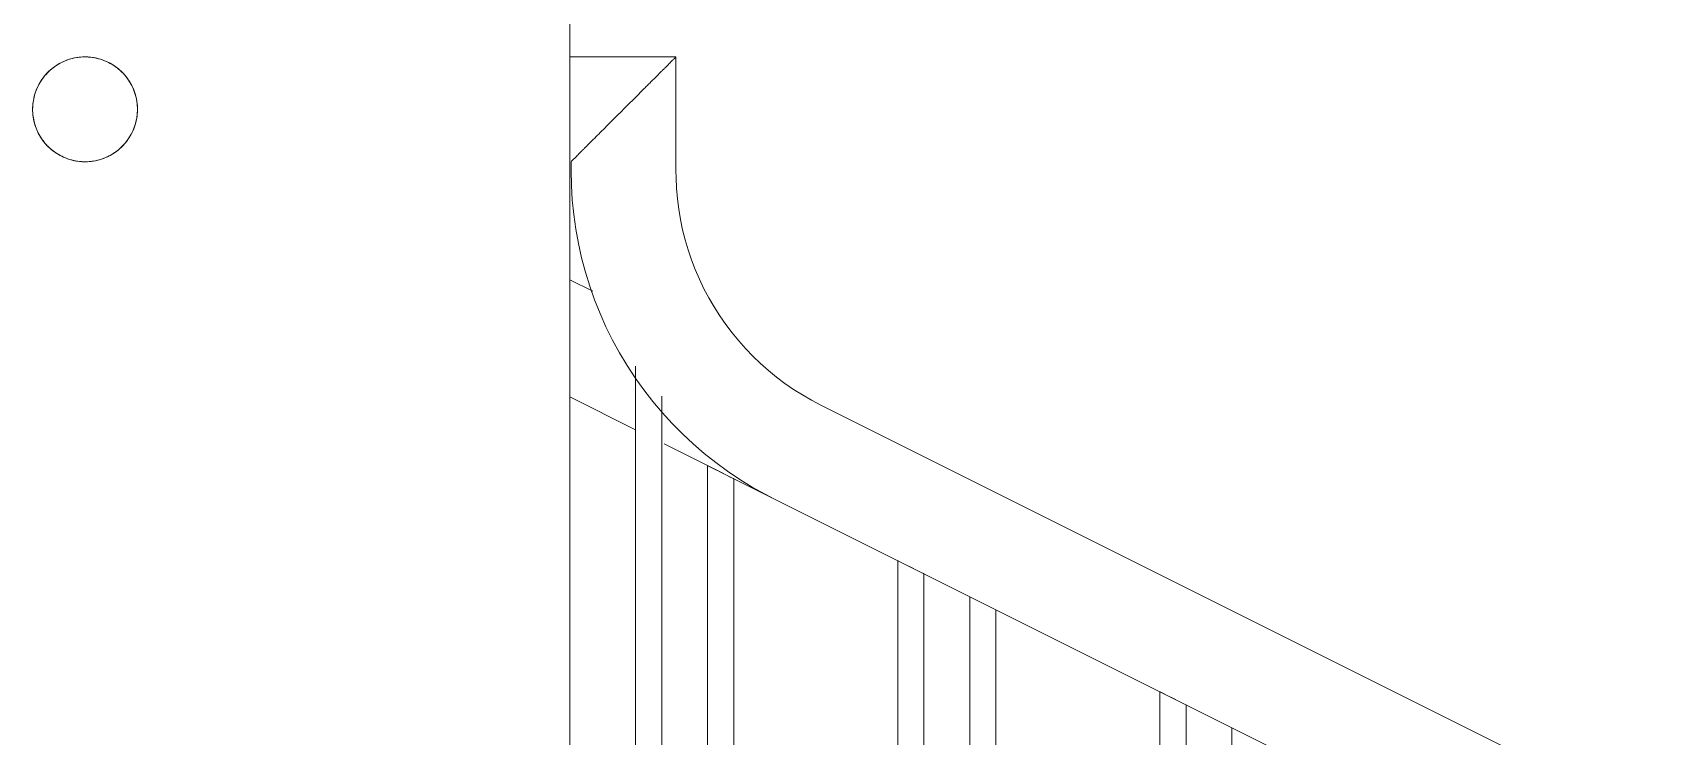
# Model space of a CAD drawing. Header units: millimetres. Extents: x -515342 to 330399, y -224905 to 507333.
# Drawn here: x 327423 to 328046, y 2958 to 3227 of the extents above; entities that cross this region are included whole.
import ezdxf

# ---------------------------------------------------------------- set-up
doc = ezdxf.new("R2010")
doc.units = ezdxf.units.MM
doc.layers.get('0').update_dxf_attribs({"lineweight": 0})
doc.layers.add('Ограждение', color=7, linetype='Continuous', lineweight=0)
doc.layers.add('Стены внутренние', color=7, linetype='Continuous', lineweight=0)

# ---------------------------------------------------------------- blocks, each defined once
blk = doc.blocks.new('Ограждение - АР_Ограждение_Ограничение_D40-V215-О_АР_Эскиз_Фасад 1-12 копия 1')
at = {"layer": 'Ограждение', "flags": 128}
for points in [[(104120, 1150), (104119.2, 1149.98), (104118.4, 1149.94), (104117.61, 1149.86), (104116.81, 1149.74), (104116.03, 1149.6), (104115.25, 1149.43), (104114.47, 1149.22), (104113.71, 1148.98), (104112.95, 1148.72), (104112.21, 1148.42), (104111.48, 1148.1), (104110.76, 1147.74), (104110.06, 1147.36), (104109.38, 1146.95), (104108.71, 1146.51), (104108.06, 1146.04), (104107.42, 1145.55), (104106.81, 1145.04), (104106.22, 1144.5), (104105.65, 1143.93), (104105.11, 1143.35), (104104.59, 1142.74), (104104.09, 1142.12), (104103.62, 1141.47), (104103.17, 1140.81), (104102.75, 1140.12), (104102.36, 1139.43), (104102, 1138.71), (104101.66, 1137.99), (104101.36, 1137.25), (104101.08, 1136.5), (104100.84, 1135.73), (104100.63, 1134.96), (104100.44, 1134.18), (104100.29, 1133.4), (104100.17, 1132.61), (104100.08, 1131.81), (104100.03, 1131.02), (104100, 1130.22), (104100.01, 1129.42), (104100.05, 1128.62), (104100.12, 1127.82), (104100.22, 1127.03), (104100.36, 1126.24), (104100.52, 1125.46), (104100.72, 1124.68), (104100.95, 1123.91), (104101.21, 1123.16), (104101.5, 1122.41), (104101.81, 1121.68), (104102.16, 1120.96), (104102.54, 1120.25), (104102.94, 1119.56), (104103.37, 1118.89), (104103.83, 1118.23), (104104.31, 1117.59), (104104.82, 1116.98), (104105.36, 1116.38), (104105.91, 1115.8), (104106.49, 1115.25), (104107.09, 1114.72), (104107.71, 1114.22), (104108.35, 1113.74), (104109.01, 1113.29), (104109.69, 1112.86), (104110.38, 1112.46), (104111.09, 1112.09), (104111.82, 1111.75), (104112.55, 1111.44), (104113.3, 1111.16), (104114.06, 1110.9), (104114.83, 1110.68), (104115.6, 1110.49), (104116.39, 1110.33), (104117.18, 1110.2), (104117.97, 1110.1), (104118.77, 1110.04), (104119.57, 1110), (104120, 1110)], [(104120, 1110), (104120.8, 1110.02), (104121.6, 1110.06), (104122.39, 1110.14), (104123.19, 1110.26), (104123.97, 1110.4), (104124.75, 1110.57), (104125.53, 1110.78), (104126.29, 1111.02), (104127.05, 1111.28), (104127.79, 1111.58), (104128.52, 1111.9), (104129.24, 1112.26), (104129.94, 1112.64), (104130.62, 1113.05), (104131.29, 1113.49), (104131.94, 1113.96), (104132.58, 1114.45), (104133.19, 1114.96), (104133.78, 1115.5), (104134.35, 1116.07), (104134.89, 1116.65), (104135.41, 1117.26), (104135.91, 1117.88), (104136.38, 1118.53), (104136.83, 1119.19), (104137.25, 1119.88), (104137.64, 1120.57), (104138, 1121.29), (104138.34, 1122.01), (104138.64, 1122.75), (104138.92, 1123.5), (104139.16, 1124.27), (104139.37, 1125.04), (104139.56, 1125.82), (104139.71, 1126.6), (104139.83, 1127.39), (104139.92, 1128.19), (104139.97, 1128.98), (104140, 1129.78), (104139.99, 1130.58), (104139.95, 1131.38), (104139.88, 1132.18), (104139.78, 1132.97), (104139.64, 1133.76), (104139.48, 1134.54), (104139.28, 1135.32), (104139.05, 1136.09), (104138.79, 1136.84), (104138.5, 1137.59), (104138.19, 1138.32), (104137.84, 1139.04), (104137.46, 1139.75), (104137.06, 1140.44), (104136.63, 1141.11), (104136.17, 1141.77), (104135.69, 1142.41), (104135.18, 1143.02), (104134.64, 1143.62), (104134.09, 1144.2), (104133.51, 1144.75), (104132.91, 1145.28), (104132.29, 1145.78), (104131.65, 1146.26), (104130.99, 1146.71), (104130.31, 1147.14), (104129.62, 1147.54), (104128.91, 1147.91), (104128.18, 1148.25), (104127.45, 1148.56), (104126.7, 1148.84), (104125.94, 1149.1), (104125.17, 1149.32), (104124.4, 1149.51), (104123.61, 1149.67), (104122.82, 1149.8), (104122.03, 1149.9), (104121.23, 1149.96), (104120.43, 1150), (104120, 1150)]]:
    blk.add_lwpolyline(points, dxfattribs=at)
at = {"layer": 'Ограждение'}
for start, end in [(131.22415, 139.40561), (90, 100.55156), (77.56679, 90), (36.70804, 52.21446), (175.13096, 184.18327), (355.13096, 4.18327), (216.70803, 232.21446), (313.35415, 319.40561), (257.56679, 270), (270, 280.55156)]:
    blk.add_arc((104120, 1130), 20, start, end, dxfattribs=at)
blk = doc.blocks.new('Ограждение - АР_Ограждение_Балясина_10-10261098-О_АР_Эскиз_Фасад 1-12 копия 1')
at = {"layer": 'Ограждение'}
for p, q in [((104330, 1032.04), (104330, 370)), ((104340, 370), (104340, 1020.5))]:
    blk.add_line(p, q, dxfattribs=at)
blk = doc.blocks.new('Ограждение - АР_Ограждение_Балясина_10-10261096-О_АР_Эскиз_Фасад 1-12 копия 1')
at = {"layer": 'Ограждение'}
for p, q in [((104430, 957.78), (104430, 370)), ((104440, 370), (104440, 952.78))]:
    blk.add_line(p, q, dxfattribs=at)
at = {"layer": 'Ограждение', "flags": 128}
for points in [[(104435, 955.28), (104432.83, 956.36), (104431.09, 957.23), (104430.13, 957.72), (104430, 957.78)], [(104440, 952.78), (104439.87, 952.84), (104438.91, 953.32), (104437.17, 954.19), (104435, 955.28)]]:
    blk.add_lwpolyline(points, dxfattribs=at)
blk = doc.blocks.new('Ограждение - АР_Ограждение_Балясина_10-V216-О_АР_Эскиз_Фасад 1-12 копия 1')
at = {"layer": 'Ограждение'}
for p, q in [((104530, 907.78), (104530, 370)), ((104540, 370), (104540, 902.78))]:
    blk.add_line(p, q, dxfattribs=at)
at = {"layer": 'Ограждение', "flags": 128}
for points in [[(104535, 905.28), (104532.83, 906.36), (104531.09, 907.23), (104530.13, 907.72), (104530, 907.78)], [(104540, 902.78), (104539.87, 902.84), (104538.91, 903.32), (104537.17, 904.19), (104535, 905.28)]]:
    blk.add_lwpolyline(points, dxfattribs=at)
blk = doc.blocks.new('Ограждение - Ограждение-9728431-О_АР_Эскиз_Фасад 1-12 копия 1')
for name in ['Ограждение - АР_Ограждение_Балясина_10-10261098-О_АР_Эскиз_Фасад 1-12 копия 1', 'Ограждение - АР_Ограждение_Балясина_10-10261096-О_АР_Эскиз_Фасад 1-12 копия 1', 'Ограждение - АР_Ограждение_Балясина_10-V216-О_АР_Эскиз_Фасад 1-12 копия 1']:
    blk.add_blockref(name, (0, 0))
blk = doc.blocks.new('Тип верхнего поручня - АР_Ограждение_Ограничение_D40-V241-О_АР_Эскиз_Фасад 1-12 копия 1')
at = {"layer": 'Ограждение', "flags": 128}
for points in [[(104120, 1150), (104119.2, 1149.98), (104118.4, 1149.94), (104117.61, 1149.86), (104116.81, 1149.74), (104116.03, 1149.6), (104115.25, 1149.43), (104114.47, 1149.22), (104113.71, 1148.98), (104112.95, 1148.72), (104112.21, 1148.42), (104111.48, 1148.1), (104110.76, 1147.74), (104110.06, 1147.36), (104109.38, 1146.95), (104108.71, 1146.51), (104108.06, 1146.04), (104107.42, 1145.55), (104106.81, 1145.04), (104106.22, 1144.5), (104105.65, 1143.93), (104105.11, 1143.35), (104104.59, 1142.74), (104104.09, 1142.12), (104103.62, 1141.47), (104103.17, 1140.81), (104102.75, 1140.12), (104102.36, 1139.43), (104102, 1138.71), (104101.66, 1137.99), (104101.36, 1137.25), (104101.08, 1136.5), (104100.84, 1135.73), (104100.63, 1134.96), (104100.44, 1134.18), (104100.29, 1133.4), (104100.17, 1132.61), (104100.08, 1131.81), (104100.03, 1131.02), (104100, 1130.22), (104100.01, 1129.42), (104100.05, 1128.62), (104100.12, 1127.82), (104100.22, 1127.03), (104100.36, 1126.24), (104100.52, 1125.46), (104100.72, 1124.68), (104100.95, 1123.91), (104101.21, 1123.16), (104101.5, 1122.41), (104101.81, 1121.68), (104102.16, 1120.96), (104102.54, 1120.25), (104102.94, 1119.56), (104103.37, 1118.89), (104103.83, 1118.23), (104104.31, 1117.59), (104104.82, 1116.98), (104105.36, 1116.38), (104105.91, 1115.8), (104106.49, 1115.25), (104107.09, 1114.72), (104107.71, 1114.22), (104108.35, 1113.74), (104109.01, 1113.29), (104109.69, 1112.86), (104110.38, 1112.46), (104111.09, 1112.09), (104111.82, 1111.75), (104112.55, 1111.44), (104113.3, 1111.16), (104114.06, 1110.9), (104114.83, 1110.68), (104115.6, 1110.49), (104116.39, 1110.33), (104117.18, 1110.2), (104117.97, 1110.1), (104118.77, 1110.04), (104119.57, 1110), (104120, 1110)], [(104120, 1110), (104120.8, 1110.02), (104121.6, 1110.06), (104122.39, 1110.14), (104123.19, 1110.26), (104123.97, 1110.4), (104124.75, 1110.57), (104125.53, 1110.78), (104126.29, 1111.02), (104127.05, 1111.28), (104127.79, 1111.58), (104128.52, 1111.9), (104129.24, 1112.26), (104129.94, 1112.64), (104130.62, 1113.05), (104131.29, 1113.49), (104131.94, 1113.96), (104132.58, 1114.45), (104133.19, 1114.96), (104133.78, 1115.5), (104134.35, 1116.07), (104134.89, 1116.65), (104135.41, 1117.26), (104135.91, 1117.88), (104136.38, 1118.53), (104136.83, 1119.19), (104137.25, 1119.88), (104137.64, 1120.57), (104138, 1121.29), (104138.34, 1122.01), (104138.64, 1122.75), (104138.92, 1123.5), (104139.16, 1124.27), (104139.37, 1125.04), (104139.56, 1125.82), (104139.71, 1126.6), (104139.83, 1127.39), (104139.92, 1128.19), (104139.97, 1128.98), (104140, 1129.78), (104139.99, 1130.58), (104139.95, 1131.38), (104139.88, 1132.18), (104139.78, 1132.97), (104139.64, 1133.76), (104139.48, 1134.54), (104139.28, 1135.32), (104139.05, 1136.09), (104138.79, 1136.84), (104138.5, 1137.59), (104138.19, 1138.32), (104137.84, 1139.04), (104137.46, 1139.75), (104137.06, 1140.44), (104136.63, 1141.11), (104136.17, 1141.77), (104135.69, 1142.41), (104135.18, 1143.02), (104134.64, 1143.62), (104134.09, 1144.2), (104133.51, 1144.75), (104132.91, 1145.28), (104132.29, 1145.78), (104131.65, 1146.26), (104130.99, 1146.71), (104130.31, 1147.14), (104129.62, 1147.54), (104128.91, 1147.91), (104128.18, 1148.25), (104127.45, 1148.56), (104126.7, 1148.84), (104125.94, 1149.1), (104125.17, 1149.32), (104124.4, 1149.51), (104123.61, 1149.67), (104122.82, 1149.8), (104122.03, 1149.9), (104121.23, 1149.96), (104120.43, 1150), (104120, 1150)]]:
    blk.add_lwpolyline(points, dxfattribs=at)
at = {"layer": 'Ограждение'}
for start, end in [(131.22415, 139.40561), (90, 100.55156), (77.56679, 90), (36.70804, 52.21446), (175.13096, 184.18327), (355.13096, 4.18327), (216.70803, 232.21446), (313.35415, 319.40561), (257.56679, 270), (270, 280.55156)]:
    blk.add_arc((104120, 1130), 20, start, end, dxfattribs=at)
blk = doc.blocks.new('Тип верхнего поручня - Верхний поручень_Внутренний_-9728835-О_АР_Эскиз_Фасад 1-12 копия 1')
at = {"layer": 'Ограждение'}
for p, q in [((104345.4, 1150), (104305, 1150)), ((104345.4, 1106.6), (104345.4, 1150)), ((104305.4, 1110), (104305.4, 1106.6)), ((105313.89, 560.56), (104400.68, 1017.16)), ((104382.79, 981.38), (105296, 524.78))]:
    blk.add_line(p, q, dxfattribs=at)
at = {"layer": 'Ограждение', "flags": 128}
for points in [[(104305.4, 1106.6), (104305.51, 1101), (104305.85, 1095.42), (104306.41, 1089.84), (104307.19, 1084.3), (104308.19, 1078.79), (104309.41, 1073.33), (104310.85, 1067.91), (104312.51, 1062.56), (104314.37, 1057.29), (104316.45, 1052.08), (104318.73, 1046.97), (104321.22, 1041.95), (104323.91, 1037.04), (104326.78, 1032.24), (104329.85, 1027.55), (104333.11, 1023), (104336.54, 1018.57), (104340.15, 1014.29), (104343.92, 1010.15), (104347.86, 1006.17), (104351.96, 1002.35), (104356.2, 998.7), (104360.59, 995.22), (104365.11, 991.92), (104369.76, 988.8), (104374.53, 985.87), (104379.41, 983.13), (104382.79, 981.38)], [(104400.68, 1017.16), (104397.14, 1019.02), (104393.67, 1021.02), (104390.29, 1023.16), (104387, 1025.43), (104383.8, 1027.83), (104380.7, 1030.35), (104377.7, 1033), (104374.81, 1035.77), (104372.04, 1038.65), (104369.38, 1041.64), (104366.84, 1044.73), (104364.43, 1047.92), (104362.15, 1051.2), (104360, 1054.58), (104357.99, 1058.03), (104356.11, 1061.57), (104354.38, 1065.18), (104352.8, 1068.85), (104351.37, 1072.58), (104350.08, 1076.37), (104348.95, 1080.21), (104347.97, 1084.08), (104347.15, 1088), (104346.48, 1091.94), (104345.97, 1095.91), (104345.63, 1099.89), (104345.44, 1103.89), (104345.4, 1106.6)]]:
    blk.add_lwpolyline(points, dxfattribs=at)
at = {"layer": 'Ограждение'}
for start, end in [(0, 180), (180, 0)]:
    blk.add_arc((104120, 1130), 20, start, end, dxfattribs=at)
for points, knots in [([(104345.4, 1150), (104345.4, 1150), (104345.06, 1149.66), (104343.93, 1148.53), (104342.77, 1147.37), (104341.56, 1146.16), (104340.45, 1145.04), (104339.25, 1143.86), (104337.61, 1142.21), (104335.79, 1140.39), (104334.25, 1138.86), (104332.66, 1137.26), (104329.76, 1134.36), (104327.15, 1131.78), (104325.4, 1130)], [0.5, 0.5, 0.5, 0.5, 0.5833333, 0.625, 0.6666667, 0.7083333, 0.7291667, 0.75, 0.7916667, 0.8333333, 0.8541667, 0.875, 0.9166667, 1, 1, 1, 1]), ([(104325.4, 1130), (104323.65, 1128.22), (104321.04, 1125.64), (104317.72, 1122.33), (104315.76, 1120.36), (104314.28, 1118.89), (104312.86, 1117.46), (104311.55, 1116.14), (104310.35, 1114.96), (104309.24, 1113.84), (104308.03, 1112.63), (104306.87, 1111.47), (104305.74, 1110.34), (104305.4, 1110), (104305.4, 1110)], [0, 0, 0, 0, 0.0833333, 0.125, 0.1666667, 0.1875, 0.2083333, 0.25, 0.2708333, 0.2916667, 0.3333333, 0.375, 0.4166667, 0.5, 0.5, 0.5, 0.5])]:
    blk.add_open_spline(points, degree=3, knots=knots, dxfattribs=at)
blk = doc.blocks.new('Ограждение - АР_Ограждение_Балясина_10-V254-О_АР_Эскиз_Фасад 1-12 копия 1')
at = {"layer": 'Ограждение'}
for p, q in [((104357.5, 738.75), (104357.5, 994.03)), ((104367.5, 989.03), (104367.5, 733.75)), ((104357.5, 538.75), (104357.5, 694.03)), ((104367.5, 689.03), (104367.5, 533.75)), ((104357.5, 370), (104357.5, 494.03)), ((104367.5, 489.03), (104367.5, 370))]:
    blk.add_line(p, q, dxfattribs=at)
at = {"layer": 'Ограждение', "flags": 128}
for points in [[(104357.5, 994.03), (104357.63, 993.97), (104358.59, 993.48), (104360.33, 992.61), (104362.5, 991.53)], [(104362.5, 991.53), (104364.67, 990.44), (104366.41, 989.57), (104367.37, 989.09), (104367.5, 989.03)]]:
    blk.add_lwpolyline(points, dxfattribs=at)
blk = doc.blocks.new('Ограждение - АР_Ограждение_Балясина_10-V255-О_АР_Эскиз_Фасад 1-12 копия 1')
at = {"layer": 'Ограждение'}
for p, q in [((104457.5, 688.75), (104457.5, 944.03)), ((104467.5, 939.03), (104467.5, 683.75))]:
    blk.add_line(p, q, dxfattribs=at)
blk = doc.blocks.new('Ограждение - АР_Ограждение_Балясина_10-V256-О_АР_Эскиз_Фасад 1-12 копия 1')
at = {"layer": 'Ограждение'}
blk.add_line((104557.5, 638.75), (104557.5, 894.03), dxfattribs=at)
blk = doc.blocks.new('Ограждение - Ограждение-9728925-О_АР_Эскиз_Фасад 1-12 копия 1')
for name in ['Ограждение - АР_Ограждение_Балясина_10-V254-О_АР_Эскиз_Фасад 1-12 копия 1', 'Ограждение - АР_Ограждение_Балясина_10-V255-О_АР_Эскиз_Фасад 1-12 копия 1', 'Ограждение - АР_Ограждение_Балясина_10-V256-О_АР_Эскиз_Фасад 1-12 копия 1']:
    blk.add_blockref(name, (0, 0))
blk = doc.blocks.new('Тип верхнего поручня - Верхний поручень_Внутренний_-9729062-О_АР_Эскиз_Фасад 1-12 копия 1')
at = {"layer": 'Ограждение'}
for p, q in [((104313.71, 1060.64), (104305, 1065)), ((104305, 1020.28), (104330.01, 1007.77)), ((104340.94, 1002.31), (104382.79, 981.38))]:
    blk.add_line(p, q, dxfattribs=at)
blk = doc.blocks.new('СД_Люблино_Фасады_rvt-1-О_АР_Эскиз_Фасад 1-12 копия 1')
at = {"layer": 'Стены внутренние'}
blk.add_line((104305, 2600), (104305, 370), dxfattribs=at)
at = {"layer": 'Ограждение', "lineweight": 9}
for name in ['Тип верхнего поручня - Верхний поручень_Внутренний_-9729062-О_АР_Эскиз_Фасад 1-12 копия 1', 'Ограждение - АР_Ограждение_Ограничение_D40-V215-О_АР_Эскиз_Фасад 1-12 копия 1', 'Тип верхнего поручня - АР_Ограждение_Ограничение_D40-V241-О_АР_Эскиз_Фасад 1-12 копия 1', 'Тип верхнего поручня - Верхний поручень_Внутренний_-9728835-О_АР_Эскиз_Фасад 1-12 копия 1', 'Ограждение - Ограждение-9728925-О_АР_Эскиз_Фасад 1-12 копия 1', 'Ограждение - Ограждение-9728431-О_АР_Эскиз_Фасад 1-12 копия 1']:
    blk.add_blockref(name, (0, 0), dxfattribs=at)

msp = doc.modelspace()

# ---------------------------------------------------------------- block references
msp.add_blockref('СД_Люблино_Фасады_rvt-1-О_АР_Эскиз_Фасад 1-12 копия 1', (223323.3997, 2067.7355))

doc.saveas('drawing.dxf')
